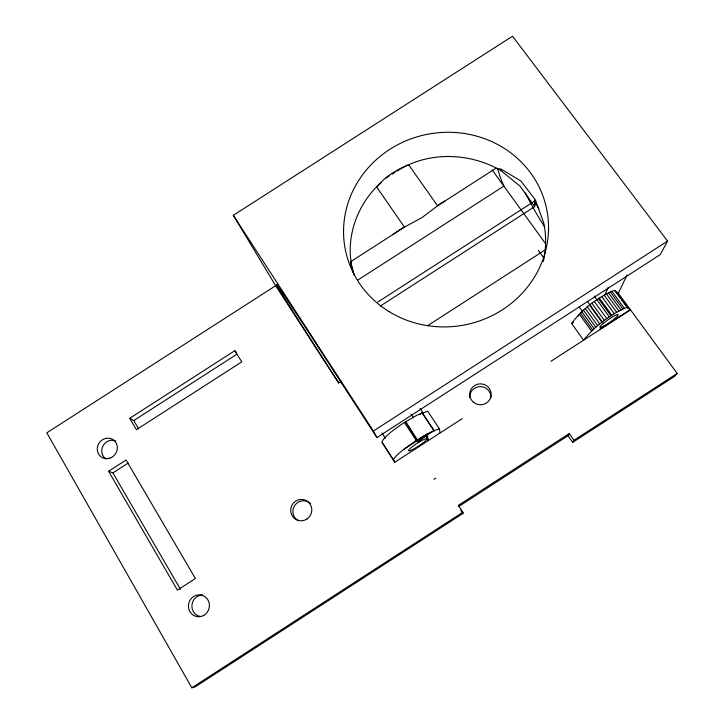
<?xml version="1.0" encoding="UTF-8"?>
<svg xmlns="http://www.w3.org/2000/svg" width="724" height="724" viewBox="0 0 724 724"><rect width="100%" height="100%" fill="white"/><g stroke="black" fill="none" stroke-linecap="round" stroke-linejoin="round"><path stroke-width="1.09" d="M354.19 275.22L350.85 264.468L350.995 261.473L404.408 227.119L376.761 187.136C384.77 176.683 396.698 169.733 408.617 164.728L437.54 205.806L495.804 168.312L501.307 169.217L520.782 180.919L535.335 199.788L534.547 206.729L380.308 306.071M534.312 206.059L520.167 186.24L501.171 170.746L501.307 169.217M462.174 418.68L394.734 462.274L393.675 460.202A28.508 4.109 -33.2 0 1 404.236 449.043L426.961 434.219L428.472 440.464L426.554 438.762L426.861 435.314L434.11 430.608L422.237 412.734L419.386 414.571M534.547 206.729L535.588 200.43L377.892 301.989M605.002 294.677L608.169 287.428M572.666 442.373L573.987 440.283L569.29 433.549L568.032 435.721L572.666 442.373L674.578 376.362L677.184 373.439L618.341 293.292L627.038 275.066M338.732 382.996L275.654 285.709L233.318 215.318L512.529 36.2L667.582 241.074L660.216 254.604L376.923 437.577L315.148 342.398A94.781 1.122 57.2 0 0 277.916 287.138A94.781 1.122 57.2 0 0 338.732 382.996L341.574 381.168M627.853 307.917L627.446 307.619A22.86 3.122 -34.8 0 0 624.369 308.334C608.739 315.854 594.431 326.551 583.589 340.18L571.616 323.474C581.888 309.438 596.169 298.55 611.889 291.301A22.761 3.511 -35 0 1 615.029 290.695L627.853 307.917L630.514 309.872L550.964 361.267M381.014 182.665C355.792 204.883 343.33 242.332 354.081 274.649M418.137 442.626L426.961 434.219M433.929 479.306L435.694 478.166M404.236 449.043C415.214 441.251 426.427 432.798 439.432 428.852L440.102 432.943M393.087 234.404L401.015 228.956L422.065 217.562L440.509 203.553L444.889 201.082M568.032 435.721L458.509 506.646L458.382 505.37L569.29 433.549M275.654 285.709L46.816 432.825L191.842 687.8L462.898 512.239L458.382 505.37M573.987 440.283L677.184 373.439M462.898 512.239L462.971 513.425L195.335 686.777L191.842 687.8M376.923 437.577L373.385 431.052L667.582 241.074M571.616 323.474L573.417 322.316M599.562 329.465L630.305 309.591M234.793 350.706L241.789 361.855L136.393 429.685L129.687 418.336L234.793 350.706L236.187 352.235M129.687 418.336L133.741 420.59L236.639 354.371M357.792 280.107L503.859 186.113L500.293 177.516L497.605 168.357M108.582 471.27L126.067 460.012L195.389 578.521L177.425 590.123L108.582 471.27L112.917 472.908L180.475 589.363M112.917 472.908L128.374 462.953M427.685 325.646L545.742 249.527M385.503 178.33L389.313 175.932M392.173 174.14L395.033 172.339M396.933 171.145C427.875 151.072 469.713 152.312 501.171 170.746M394.734 462.274L382.182 442.5A28.39 4.625 -33.2 0 1 404.399 422.508L416.789 415.277L427.64 411.142L439.432 428.852M615.472 291.048L618.341 293.292M615.029 290.695L627.446 307.619M611.889 291.301L624.369 308.334M610.278 291.962L622.776 309.03M608.422 292.831L620.939 309.926M606.368 293.908L618.884 311.021M604.142 295.157L616.658 312.297M601.78 296.568L614.296 313.727M599.327 298.116L611.834 315.275M598.495 298.668L610.993 315.836M594.286 296.071L609.327 316.931M594.341 301.492L606.821 318.66M591.897 303.256L604.35 320.415M492.094 169.878L545.543 243.617M587.227 301.121L603.11 323.031M589.535 305.039L601.97 322.189M587.309 306.795L599.716 323.936M585.254 308.505L597.626 325.619M583.408 310.134L595.743 327.221M538.321 250.305L543.57 257.581M579.037 306.714L582.322 311.257M581.797 311.655L594.105 328.705M580.449 313.03L592.73 330.053M591.635 331.239L579.39 314.252A22.761 3.511 -35 0 0 578.205 316.144M420.02 408.363L422.988 412.834M422.02 412.807L433.893 430.69M411.06 414.146L413.431 417.73M425.45 435.893L428.472 440.464M418.662 442.246L405.612 421.757L417.902 441.097L426.861 435.314L426.717 439.142A10.824 1.557 -33.2 0 1 413.286 449.188A10.824 1.557 -33.2 0 1 412.237 446.735A10.824 1.557 -33.2 0 1 426.554 438.762M404.399 422.508L416.291 440.572M460.736 510.04L462.971 513.425M381.928 432.952L385.449 438.364M382.182 442.5L393.675 460.202M233.318 215.318L373.385 431.052M133.741 420.59L138.718 429.006M535.588 200.43L543.715 222.92A98.98 93.867 -10.6 0 1 543.335 261.581M350.85 264.468L351.122 265.256M615.454 290.957L615.563 291.446M298.388 520.701A10.598 10.38 -64.3 0 1 294.849 505.298A10.598 10.38 -64.3 0 1 310.433 503.479M105.903 458.935A10.335 9.711 -54.8 0 1 103.052 445.767A10.335 9.711 -54.8 0 1 115.84 440.934M200.946 616.558A10.851 10.344 -73.5 0 1 191.932 605.164A10.851 10.344 -73.5 0 1 202.702 595.001M469.731 397.548A10.588 10.317 3.8 0 1 480.546 386.625A10.588 10.317 3.8 0 1 490.818 398.1M544.285 226.331A94.473 25.069 57.6 0 1 525.352 192.837M538.873 208.946A75.477 20.01 57.6 0 1 534.231 200.231M306.831 519.09A10.733 10.507 -63.9 0 0 306.216 500.601A10.733 10.507 -63.9 0 0 290.704 510.664A10.733 10.507 -63.9 0 0 306.831 519.09M203.824 615.346A10.987 10.471 -73.3 0 0 204.548 596.395A10.987 10.471 -73.3 0 0 188.421 605.644A10.987 10.471 -73.3 0 0 203.824 615.346M109.876 458.174A10.453 9.828 -54.7 0 0 114.41 440.789A10.453 9.828 -54.7 0 0 97.604 446.355A10.453 9.828 -54.7 0 0 109.876 458.174M473.369 402.155A10.715 10.444 3.4 0 0 490.944 396.39A10.715 10.444 3.4 0 0 476.989 384.417A10.715 10.444 3.4 0 0 473.369 402.155M603.572 326.144A11.068 1.511 -34.8 0 0 618.115 315.067A11.068 1.511 -34.8 0 0 605.445 321.728A11.068 1.511 -34.8 0 0 603.572 326.144M389.06 311.601A102.699 97.125 -10.9 0 0 548.33 233.988A102.699 97.125 -10.9 0 0 400.752 143.198A102.699 97.125 -10.9 0 0 389.06 311.601"/></g></svg>
